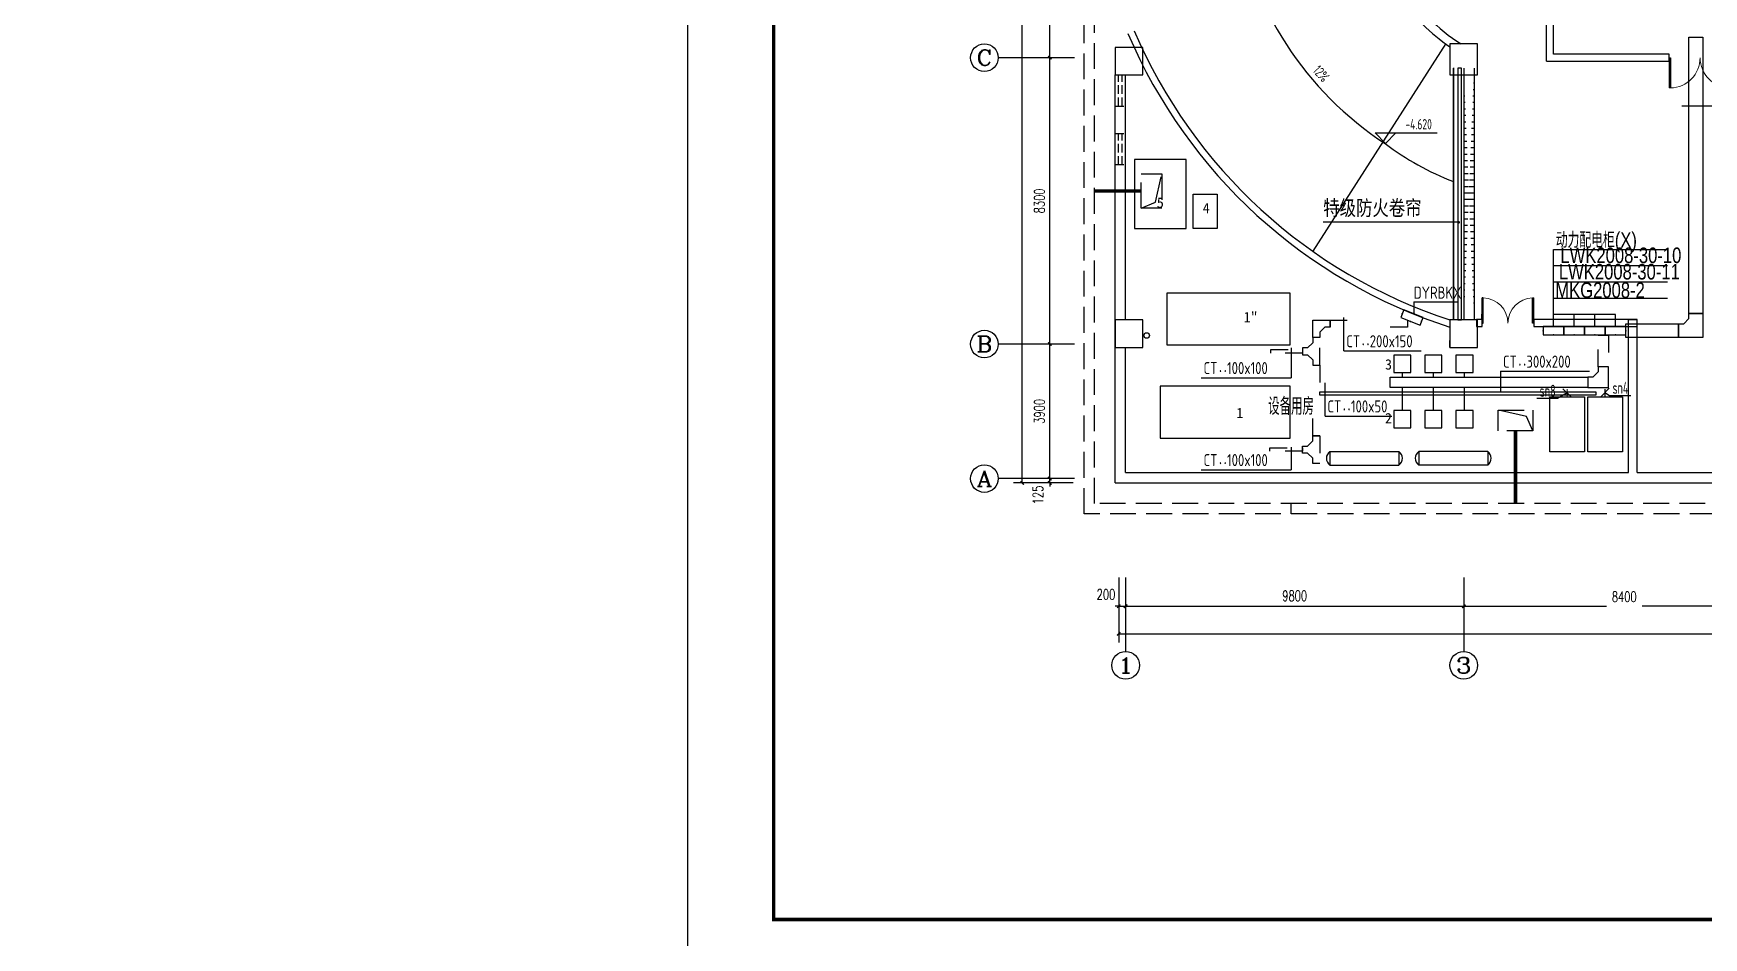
# Model space of a CAD drawing. Extents: x 2166032 to 5302137, y 581493 to 2416206.
# Drawn here: x 2295075 to 2343482, y 1271595 to 1297804 of the extents above; entities that cross this region are included whole.
import ezdxf
from ezdxf.enums import TextEntityAlignment as Align

# ---------------------------------------------------------------- set-up
doc = ezdxf.new("R2010")
doc.units = 0
doc.header["$LTSCALE"] = 1000
doc.header["$MEASUREMENT"] = 0
doc.linetypes.add('DASH', pattern=[0.35, 0.25, -0.1])
doc.linetypes.add('dot', pattern=[3.5, 0.5, -3])
for name, color, linetype in [('3T_WOOD', 21, 'Continuous'), ('AXIS', 3, 'Continuous'), ('AXIS_TEXT', 7, 'Continuous'), ('CABLETRAY', 4, 'Continuous'), ('COLUMN', 2, 'Continuous'), ('DIM-动力', 3, 'Continuous'), ('DIM-照明', 3, 'Continuous'), ('DIM_ELEV', 3, 'Continuous'), ('DIM_LEAD', 3, 'Continuous'), ('DIM_SYMB', 3, 'Continuous'), ('DR', 7, 'Continuous'), ('EQUIP-箱柜', 3, 'Continuous'), ('PUB_TEXT', 7, 'Continuous'), ('PUB_TITLE', 137, 'Continuous'), ('STAIR', 8, 'Continuous'), ('WALL', 8, 'Continuous'), ('WINDOW', 8, 'Continuous'), ('WIRE-照明', 1, 'Continuous'), ('地沟', 8, 'Continuous'), ('屋面', 151, 'Continuous'), ('消防', 7, 'Continuous'), ('空调节能系统', 7, 'Continuous')]:
    doc.layers.add(name, color=color, linetype=linetype)
doc.styles.add('_TCH_AXIS', font='complex_.ttf')
doc.styles.add('_TCH_DIM', font='tssdeng.shx', dxfattribs={"bigfont": 'tssdchn.shx'})
doc.styles.add('_TCH_LABEL', font='!tssdeng.shx', dxfattribs={"bigfont": '!tssdchn.shx'})
doc.styles.add('_TEL_DIM', font='@tssdeng.shx', dxfattribs={"width": 0.8, "height": 3.5, "bigfont": '!tssdchn.shx'})
doc.styles.add('_宋体', font='!tssdeng.shx', dxfattribs={"width": 0.8, "height": 3.5, "bigfont": '!tssdchn.shx'})
doc.styles.add('COMPLEX', font='complex_.ttf')
doc.styles.add('CS2', font='simsun.ttc')
doc.styles.add('DIM_FONT', font='simplex_.ttf', dxfattribs={"width": 0.7})
doc.styles.add('TSSD_REIN', font='tssdeng.shx', dxfattribs={"width": 0.7, "bigfont": 'tssdchn.shx'})
doc.dimstyles.new('DIMN', dxfattribs={"dimtxt": 300, "dimasz": 100, "dimexe": 250, "dimexo": 300, "dimgap": 150, "dimtad": 1, "dimdec": 0, "dimzin": 0, "dimdsep": 46, "dimtxsty": 'DIM_FONT', "dimblk": 'ARCHTICK', "dimcen": 0.09, "dimclrt": 7, "dimazin": 2, "dimtfac": 1, "dimtdec": 0, "dimtix": 1, "dimtmove": 2, "dimatfit": 3, "dimldrblk": 'ARCHTICK', "dimfxl": 1, "dimtolj": 1, "dimtzin": 0, "dimarcsym": 0})

# ---------------------------------------------------------------- blocks, each defined once
blk = doc.blocks.new('$equip$00001413')
for p, q in [((0.75, 0.6), (-0.75, 0.6)), ((-0.75, 0.6), (-0.75, 0)), ((-0.75, 0), (0.75, 0)), ((0.75, 0), (0.75, 0.6))]:
    blk.add_line(p, q)
for p in [(-0.75, 0.3), (0, 0.6), (0, 0), (0.75, 0.3)]:
    blk.add_point(p)
at = {"style": '_TCH_LABEL', "flags": 9}
blk.add_attdef('A', (0, 0), '', height=0.00002, dxfattribs=at)
blk = doc.blocks.new('_ArchTick')
at = {"color": 0, "linetype": 'ByBlock', "const_width": 0.4}
blk.add_lwpolyline([(-0.5, -0.5), (0.5, 0.5)], dxfattribs=at)
blk = doc.blocks.new('*D2340')
at = {"layer": 'AXIS', "color": 0, "lineweight": -2}
for p, q in [((2326531, 1282032), (2326531, 1280949)), ((2326731, 1282032), (2326731, 1280949)), ((2326531, 1281199), (2326431, 1281199)), ((2326531, 1281199), (2326731, 1281199)), ((2326731, 1281199), (2326831, 1281199))]:
    blk.add_line(p, q, dxfattribs=at)
at = {"layer": 'Defpoints', "color": 0}
for p in [(2326531, 1282332), (2326731, 1282332), (2326731, 1281199)]:
    blk.add_point(p, dxfattribs=at)
at = {"layer": 'AXIS', "color": 0, "lineweight": -2, "xscale": 100, "yscale": 100, "zscale": 100}
blk.add_blockref('_ArchTick', (2326531, 1281199), dxfattribs=at)
at = {"layer": 'AXIS', "color": 0, "lineweight": -2, "xscale": 100, "yscale": 100, "zscale": 100, "rotation": 180}
blk.add_blockref('_ArchTick', (2326731, 1281199), dxfattribs=at)
at = {"layer": 'AXIS', "color": 7, "insert": (2326161, 1281544), "char_height": 300, "attachment_point": 5, "style": 'DIM_FONT'}
blk.add_mtext('\\A1;200', dxfattribs=at)
blk = doc.blocks.new('*D2341')
at = {"layer": 'AXIS', "color": 0, "lineweight": -2}
for p, q in [((2326731, 1282032), (2326731, 1280949)), ((2336531, 1282032), (2336531, 1280949)), ((2326731, 1281199), (2336531, 1281199))]:
    blk.add_line(p, q, dxfattribs=at)
at = {"layer": 'Defpoints', "color": 0}
for p in [(2326731, 1282332), (2336531, 1282332), (2336531, 1281199)]:
    blk.add_point(p, dxfattribs=at)
at = {"layer": 'AXIS', "color": 0, "lineweight": -2, "xscale": 100, "yscale": 100, "zscale": 100, "rotation": 180}
blk.add_blockref('_ArchTick', (2326731, 1281199), dxfattribs=at)
at = {"layer": 'AXIS', "color": 0, "lineweight": -2, "xscale": 100, "yscale": 100, "zscale": 100}
blk.add_blockref('_ArchTick', (2336531, 1281199), dxfattribs=at)
at = {"layer": 'AXIS', "color": 7, "insert": (2331631, 1281501), "char_height": 300, "attachment_point": 5, "style": 'DIM_FONT'}
blk.add_mtext('\\A1;9800', dxfattribs=at)
blk = doc.blocks.new('*D2342')
at = {"layer": 'AXIS', "color": 0, "lineweight": -2}
for p, q in [((2336531, 1282032), (2336531, 1280949)), ((2344931, 1282032), (2344931, 1280949)), ((2336531, 1281199), (2340664, 1281199)), ((2344931, 1281199), (2341697, 1281199))]:
    blk.add_line(p, q, dxfattribs=at)
at = {"layer": 'Defpoints', "color": 0}
for p in [(2336531, 1282332), (2344931, 1282332), (2344931, 1281199)]:
    blk.add_point(p, dxfattribs=at)
at = {"layer": 'AXIS', "color": 0, "lineweight": -2, "xscale": 100, "yscale": 100, "zscale": 100, "rotation": 180}
blk.add_blockref('_ArchTick', (2336531, 1281199), dxfattribs=at)
at = {"layer": 'AXIS', "color": 0, "lineweight": -2, "xscale": 100, "yscale": 100, "zscale": 100}
blk.add_blockref('_ArchTick', (2344931, 1281199), dxfattribs=at)
at = {"layer": 'AXIS', "color": 7, "insert": (2341181, 1281474), "char_height": 300, "attachment_point": 5, "style": 'DIM_FONT'}
blk.add_mtext('\\A1;8400', dxfattribs=at)
blk = doc.blocks.new('*D2353')
at = {"layer": 'AXIS', "color": 0, "lineweight": -2}
for p, q in [((2326531, 1281732), (2326531, 1280149)), ((2404361, 1281732), (2404361, 1280149)), ((2326531, 1280399), (2404361, 1280399))]:
    blk.add_line(p, q, dxfattribs=at)
at = {"layer": 'Defpoints', "color": 0}
for p in [(2326531, 1282032), (2404361, 1282032), (2404361, 1280399)]:
    blk.add_point(p, dxfattribs=at)
at = {"layer": 'AXIS', "color": 0, "lineweight": -2, "xscale": 100, "yscale": 100, "zscale": 100, "rotation": 180}
blk.add_blockref('_ArchTick', (2326531, 1280399), dxfattribs=at)
at = {"layer": 'AXIS', "color": 0, "lineweight": -2, "xscale": 100, "yscale": 100, "zscale": 100}
blk.add_blockref('_ArchTick', (2404361, 1280399), dxfattribs=at)
at = {"layer": 'AXIS', "color": 7, "insert": (2365446, 1280701), "char_height": 300, "attachment_point": 5, "style": 'DIM_FONT'}
blk.add_mtext('\\A1;77830', dxfattribs=at)
blk = doc.blocks.new('*D2361')
at = {"layer": 'AXIS', "color": 0, "lineweight": -2}
for p, q in [((2325096, 1284899), (2324283, 1284899)), ((2325096, 1284774), (2324283, 1284774)), ((2324533, 1284899), (2324533, 1284999)), ((2324533, 1284774), (2324533, 1284899)), ((2324533, 1284774), (2324533, 1284674))]:
    blk.add_line(p, q, dxfattribs=at)
at = {"layer": 'Defpoints', "color": 0}
for p in [(2324533, 1284899), (2325396, 1284899), (2325396, 1284774)]:
    blk.add_point(p, dxfattribs=at)
at = {"layer": 'AXIS', "color": 0, "lineweight": -2, "xscale": 100, "yscale": 100, "zscale": 100}
for p, rotation in [((2324533, 1284899), 270), ((2324533, 1284774), 90)]:
    blk.add_blockref('_ArchTick', p, dxfattribs=dict(at, rotation=rotation))
at = {"layer": 'AXIS', "color": 7, "insert": (2324188, 1284424), "char_height": 300, "attachment_point": 5, "rotation": 90, "style": 'DIM_FONT'}
blk.add_mtext('\\A1;125', dxfattribs=at)
blk = doc.blocks.new('*D2362')
at = {"layer": 'AXIS', "color": 0, "lineweight": -2}
for p, q in [((2325096, 1288799), (2324283, 1288799)), ((2324533, 1284899), (2324533, 1288799)), ((2325096, 1284899), (2324283, 1284899))]:
    blk.add_line(p, q, dxfattribs=at)
at = {"layer": 'Defpoints', "color": 0}
for p in [(2324533, 1288799), (2325396, 1288799), (2325396, 1284899)]:
    blk.add_point(p, dxfattribs=at)
at = {"layer": 'AXIS', "color": 0, "lineweight": -2, "xscale": 100, "yscale": 100, "zscale": 100}
for p, rotation in [((2324533, 1288799), 90), ((2324533, 1284899), 270)]:
    blk.add_blockref('_ArchTick', p, dxfattribs=dict(at, rotation=rotation))
at = {"layer": 'AXIS', "color": 7, "insert": (2324232, 1286849), "char_height": 300, "attachment_point": 5, "rotation": 90, "style": 'DIM_FONT'}
blk.add_mtext('\\A1;3900', dxfattribs=at)
blk = doc.blocks.new('*D2363')
at = {"layer": 'AXIS', "color": 0, "lineweight": -2}
for p, q in [((2325096, 1297099), (2324283, 1297099)), ((2324533, 1288799), (2324533, 1297099)), ((2325096, 1288799), (2324283, 1288799))]:
    blk.add_line(p, q, dxfattribs=at)
at = {"layer": 'Defpoints', "color": 0}
for p in [(2324533, 1297099), (2325396, 1297099), (2325396, 1288799)]:
    blk.add_point(p, dxfattribs=at)
at = {"layer": 'AXIS', "color": 0, "lineweight": -2, "xscale": 100, "yscale": 100, "zscale": 100}
for p, rotation in [((2324533, 1297099), 90), ((2324533, 1288799), 270)]:
    blk.add_blockref('_ArchTick', p, dxfattribs=dict(at, rotation=rotation))
at = {"layer": 'AXIS', "color": 7, "insert": (2324232, 1292949), "char_height": 300, "attachment_point": 5, "rotation": 90, "style": 'DIM_FONT'}
blk.add_mtext('\\A1;8300', dxfattribs=at)
blk = doc.blocks.new('*D2364')
at = {"layer": 'AXIS', "color": 0, "lineweight": -2}
for p, q in [((2325096, 1303699), (2324283, 1303699)), ((2324533, 1297099), (2324533, 1303699)), ((2325096, 1297099), (2324283, 1297099))]:
    blk.add_line(p, q, dxfattribs=at)
at = {"layer": 'Defpoints', "color": 0}
for p in [(2324533, 1303699), (2325396, 1303699), (2325396, 1297099)]:
    blk.add_point(p, dxfattribs=at)
at = {"layer": 'AXIS', "color": 0, "lineweight": -2, "xscale": 100, "yscale": 100, "zscale": 100}
for p, rotation in [((2324533, 1303699), 90), ((2324533, 1297099), 270)]:
    blk.add_blockref('_ArchTick', p, dxfattribs=dict(at, rotation=rotation))
at = {"layer": 'AXIS', "color": 7, "insert": (2324232, 1300399), "char_height": 300, "attachment_point": 5, "rotation": 90, "style": 'DIM_FONT'}
blk.add_mtext('\\A1;6600', dxfattribs=at)
blk = doc.blocks.new('*D2371')
at = {"layer": 'AXIS', "color": 0, "lineweight": -2}
for p, q in [((2325213, 1324399), (2323483, 1324399)), ((2323733, 1284774), (2323733, 1324399)), ((2325213, 1284774), (2323483, 1284774))]:
    blk.add_line(p, q, dxfattribs=at)
at = {"layer": 'Defpoints', "color": 0}
for p in [(2323733, 1324399), (2325513, 1324399), (2325513, 1284774)]:
    blk.add_point(p, dxfattribs=at)
at = {"layer": 'AXIS', "color": 0, "lineweight": -2, "xscale": 100, "yscale": 100, "zscale": 100}
for p, rotation in [((2323733, 1324399), 90), ((2323733, 1284774), 270)]:
    blk.add_blockref('_ArchTick', p, dxfattribs=dict(at, rotation=rotation))
at = {"layer": 'AXIS', "color": 7, "insert": (2323432, 1304587), "char_height": 300, "attachment_point": 5, "rotation": 90, "style": 'DIM_FONT'}
blk.add_mtext('\\A1;39625', dxfattribs=at)
blk = doc.blocks.new('_AXISO')
blk.add_circle((0, 0), 0.5)
at = {"layer": 'AXIS_TEXT', "style": 'COMPLEX', "width": 1.171875}
blk.add_attdef('A', text='', height=0.56, dxfattribs=at).set_placement((-0.25, -0.28), (0.25, -0.28), align=Align.FIT)
blk = doc.blocks.new('$DorLib2D$00000002')
for p, q in [((-0.5, 0), (-0.5, 0.4875)), ((-0.475, 0.4875), (-0.5, 0.4875)), ((-0.475, 0), (-0.475, 0.4875)), ((0.475, 0), (0.475, 0.4875)), ((0.475, 0.4875), (0.5, 0.4875)), ((0.5, 0), (0.5, 0.4875)), ((-0.5, 0), (-0.475, 0)), ((0.5, 0), (0.475, 0))]:
    blk.add_line(p, q)
at = {"lineweight": 13}
for centre, start, end in [((-0.4875, 0), 0, 88.53072), ((0.4875, 0), 91.46928, 180)]:
    blk.add_arc(centre, 0.4875, start, end, dxfattribs=at)

msp = doc.modelspace()

# ---------------------------------------------------------------- hatches: boundary and pattern name
at = {"layer": '消防'}
h = msp.add_hatch(dxfattribs=at)
h.set_pattern_fill('ACAD_ISO02W100', color=8, scale=500, style=0)
h.set_pattern_definition([(0, (1507913.23, 1226994.6), (0, 187.5), [450, -112.5])])
edge = h.paths.add_edge_path()
edge.add_line((2336830.7, 1296799.3), (2336830.7, 1289499.3))
edge.add_line((2336530.7, 1296799.3), (2336530.7, 1289499.3))

# ---------------------------------------------------------------- linework, layer by layer
for p, q in [((2336230.7, 1296810.2), (2336230.7, 1289510.2)), ((2339130.2, 1289658), (2339130.2, 1291543.3)), ((2339130.2, 1291543.3), (2342446.6, 1291543.3)), ((2339130.2, 1291073), (2342434.7, 1291073)), ((2339130.2, 1290602.7), (2342434.7, 1290602.7)), ((2339130.2, 1290132.4), (2342434.7, 1290132.4)), ((2335085, 1290022.3), (2335084.9, 1289674.5)), ((2337058.1, 1289499.3), (2337058.1, 1289669.1)), ((2339130.2, 1289662.1), (2340930, 1289662.1)), ((2332653.4, 1285689.6), (2334647.5, 1285689.6)), ((2332653.4, 1285689.6), (2332653.4, 1285289.6)), ((2332653.4, 1285689.6), (2332653.4, 1285289.6)), ((2332653.4, 1285289.6), (2334647.5, 1285289.6)), ((2334647.5, 1285689.6), (2334647.5, 1285289.6)), ((2334647.5, 1285689.6), (2334647.5, 1285289.6)), ((2335229.7, 1285689.6), (2335229.7, 1285289.6)), ((2337223.8, 1285689.6), (2335229.7, 1285689.6)), ((2335229.7, 1285689.6), (2335229.7, 1285289.6)), ((2337223.8, 1285289.6), (2335229.7, 1285289.6)), ((2337223.8, 1285689.6), (2337223.8, 1285289.6))]:
    msp.add_line(p, q)
at = {"color": 0, "linetype": 'dot', "ltscale": 20}
for p, q in [((2335085, 1290022.3), (2336369, 1290022.3)), ((2339130.2, 1289307.2), (2339130.2, 1289662.1)), ((2339730.1, 1289307.2), (2339730.1, 1289662.1)), ((2340330.1, 1289307.2), (2340330.1, 1289662.1)), ((2340930, 1289307.2), (2340930, 1289658)), ((2333059.6, 1288601.3), (2333059.6, 1289567.1)), ((2331529.9, 1288690.3), (2331529.9, 1287824.2)), ((2332513.1, 1286712.9), (2332513.1, 1287678.7)), ((2337600.2, 1288010.5), (2337600.2, 1287390.3)), ((2331529.9, 1285809.5), (2331529.9, 1285157))]:
    msp.add_line(p, q, dxfattribs=at)
msp.add_circle((2604640.5, 1020101.3), 438608.5)
for centre, start, end in [((2332795.6, 1285489.6), 125.40583, 234.59415), ((2334505.3, 1285489.6), 305.40584, 54.59416), ((2335371.8, 1285489.6), 125.40584, 234.59416), ((2337081.7, 1285489.6), 305.40584, 54.59416)]:
    msp.add_arc(centre, 245.4, start, end)
at = {"layer": '3T_WOOD'}
msp.add_lwpolyline([(2336230.7, 1289499.3), (2336230.7, 1296799.3)], dxfattribs=at)
at = {"layer": 'AXIS'}
for p, q in [((2325244.1, 1297099.3), (2323037.1, 1297099.3)), ((2325244.1, 1288799.3), (2323037.1, 1288799.3)), ((2325244.1, 1284899.3), (2323037.1, 1284899.3)), ((2326730.7, 1282031.7), (2326730.7, 1279886.9)), ((2336530.7, 1282031.7), (2336530.7, 1279886.9))]:
    msp.add_line(p, q, dxfattribs=at)
at = {"layer": 'CABLETRAY'}
for p, q in [((2343058.7, 1297692.6), (2343458.7, 1297692.6)), ((2343058.7, 1289687.2), (2343058.7, 1297692.6)), ((2343458.7, 1297692.6), (2343458.7, 1289687.2)), ((2343458.7, 1289687.2), (2343058.7, 1289687.2)), ((2343058.7, 1289537.2), (2343058.7, 1289687.2)), ((2343058.7, 1289687.2), (2343458.7, 1289687.2)), ((2343458.7, 1289687.2), (2343458.7, 1288987.2)), ((2341230, 1288987.2), (2341230, 1289387.2)), ((2341230, 1289387.2), (2342758.7, 1289387.2)), ((2342758.7, 1289387.2), (2342758.7, 1288987.2)), ((2342758.7, 1288987.2), (2342758.7, 1289387.2)), ((2342758.7, 1289387.2), (2342908.7, 1289387.2)), ((2342908.7, 1289387.2), (2343058.7, 1289537.2)), ((2342758.7, 1288987.2), (2341230, 1288987.2)), ((2343458.7, 1288987.2), (2342758.7, 1288987.2)), ((2340725.4, 1288142.4), (2340425.4, 1288142.4)), ((2340425.4, 1288142.4), (2340425.4, 1287992.4)), ((2340725.4, 1287542.4), (2340725.4, 1288142.4)), ((2334401.1, 1287542.4), (2334401.1, 1287842.4)), ((2334401.1, 1287842.4), (2340125.4, 1287842.4)), ((2340125.4, 1287842.4), (2340125.4, 1287542.4)), ((2340275.4, 1287842.4), (2340125.4, 1287842.4)), ((2340125.4, 1287842.4), (2340125.4, 1287542.4)), ((2340425.4, 1287992.4), (2340275.4, 1287842.4)), ((2332356.1, 1287316), (2332356.1, 1287416)), ((2332356.1, 1287416), (2340359.2, 1287416)), ((2340359.2, 1287316), (2332356.1, 1287316)), ((2340125.4, 1287542.4), (2334401.1, 1287542.4)), ((2340125.4, 1287542.4), (2340725.4, 1287542.4)), ((2340359.2, 1287416), (2340359.2, 1287316))]:
    msp.add_line(p, q, dxfattribs=at)
at = {"layer": 'CABLETRAY', "linetype": 'dot'}
for p, q in [((2332156.1, 1288989.5), (2332156.1, 1289489.5)), ((2332156.1, 1289489.5), (2332656.1, 1289489.5)), ((2332506.1, 1289289.5), (2332356.1, 1289139.5)), ((2332356.1, 1289139.5), (2332356.1, 1288989.5)), ((2332656.1, 1289289.5), (2332506.1, 1289289.5)), ((2332656.1, 1289289.5), (2332656.1, 1289489.5)), ((2332656.1, 1289489.5), (2334896.7, 1289489.5)), ((2332656.1, 1289489.5), (2332656.1, 1289289.5)), ((2334896.7, 1289289.5), (2332656.1, 1289289.5)), ((2334896.7, 1289489.5), (2334896.7, 1289289.5)), ((2330938.4, 1288539.5), (2330938.4, 1288639.5)), ((2330938.4, 1288639.5), (2331856.1, 1288639.5)), ((2332006.1, 1288689.5), (2331856.1, 1288689.5)), ((2331856.1, 1288689.5), (2331856.1, 1288489.5)), ((2331856.1, 1288639.5), (2331856.1, 1288539.5)), ((2332156.1, 1288839.5), (2332006.1, 1288689.5)), ((2332356.1, 1288989.5), (2332156.1, 1288989.5)), ((2332356.1, 1288989.5), (2332156.1, 1288989.5)), ((2332156.1, 1288989.5), (2332156.1, 1288839.5)), ((2332356.1, 1288189.5), (2332356.1, 1288989.5)), ((2340422.9, 1288142.4), (2340422.9, 1289054.6)), ((2340422.9, 1289054.6), (2340722.9, 1289054.6)), ((2340722.9, 1289054.6), (2340722.9, 1288142.4)), ((2331856.1, 1288539.5), (2330938.4, 1288539.5)), ((2331856.1, 1288489.5), (2332006.1, 1288489.5)), ((2332006.1, 1288489.5), (2332156.1, 1288339.5)), ((2332156.1, 1288339.5), (2332156.1, 1288189.5)), ((2332156.1, 1286140.2), (2332156.1, 1288189.5)), ((2332156.1, 1288189.5), (2332356.1, 1288189.5)), ((2332156.1, 1288189.5), (2332356.1, 1288189.5)), ((2332356.1, 1288189.5), (2332356.1, 1286140.2)), ((2340722.9, 1288142.4), (2340422.9, 1288142.4)), ((2330913, 1285690.2), (2330913, 1285790.2)), ((2330913, 1285790.2), (2331856.1, 1285790.2)), ((2331856.1, 1285640.2), (2331856.1, 1285840.2)), ((2331856.1, 1285840.2), (2332006.1, 1285840.2)), ((2331856.1, 1285790.2), (2331856.1, 1285690.2)), ((2332006.1, 1285840.2), (2332156.1, 1285990.2)), ((2332356.1, 1286140.2), (2332156.1, 1286140.2)), ((2332156.1, 1285990.2), (2332156.1, 1286140.2)), ((2332156.1, 1286140.2), (2332356.1, 1286140.2)), ((2332356.1, 1286140.2), (2332356.1, 1285340.2)), ((2331856.1, 1285690.2), (2330913, 1285690.2)), ((2332006.1, 1285640.2), (2331856.1, 1285640.2)), ((2332156.1, 1285490.2), (2332006.1, 1285640.2)), ((2332156.1, 1285340.2), (2332156.1, 1285490.2)), ((2332356.1, 1285340.2), (2332156.1, 1285340.2))]:
    msp.add_line(p, q, dxfattribs=at)
at = {"layer": 'COLUMN'}
for p, q in [((2327230.7, 1297399.3), (2326430.7, 1297399.3)), ((2326430.7, 1297399.3), (2326430.7, 1296599.3)), ((2327230.7, 1296599.3), (2327230.7, 1297399.3)), ((2336930.7, 1297499.3), (2336130.7, 1297499.3)), ((2336130.7, 1297499.3), (2336130.7, 1296599.3)), ((2336930.7, 1296599.3), (2336930.7, 1297499.3)), ((2326430.7, 1296599.3), (2327230.7, 1296599.3)), ((2336130.7, 1296599.3), (2336930.7, 1296599.3)), ((2327230.4, 1289499.5), (2326430.4, 1289499.5)), ((2326430.4, 1289499.5), (2326430.4, 1288699.5)), ((2327230.4, 1288699.5), (2327230.4, 1289499.5)), ((2336929.1, 1289499.3), (2336129.1, 1289499.3)), ((2336129.1, 1289499.3), (2336129.1, 1288699.3)), ((2336929.1, 1288699.3), (2336929.1, 1289499.3)), ((2326430.4, 1288699.5), (2327230.4, 1288699.5)), ((2336129.1, 1288699.3), (2336929.1, 1288699.3))]:
    msp.add_line(p, q, dxfattribs=at)
at = {"layer": 'DIM-照明'}
for p, q in [((2339651.8, 1287257.9), (2339404.3, 1287505.4)), ((2340747.2, 1287515.9), (2340499.7, 1287268.4))]:
    msp.add_line(p, q, dxfattribs=at)
for points in [[(2339251.2, 1287218.1), (2338645.4, 1287218.1)], [(2339528.1, 1287381.7), (2339251.2, 1287218.1)], [(2340623.4, 1287392.1), (2340756.1, 1287306.7)], [(2340756.1, 1287306.7), (2341370.5, 1287306.7)]]:
    msp.add_lwpolyline(points, dxfattribs=at)
at = {"layer": 'DIM_ELEV'}
for p, q in [((2334259.2, 1294617.3), (2333959.2, 1294917.3)), ((2333959.2, 1294917.3), (2335759.2, 1294917.3)), ((2334259.2, 1294617.3), (2334559.2, 1294917.3))]:
    msp.add_line(p, q, dxfattribs=at)
at = {"layer": 'DIM_LEAD'}
for p, q in [((2335071.6, 1292328), (2332457.9, 1292328)), ((2336382.5, 1292328), (2335071.6, 1292328))]:
    msp.add_line(p, q, dxfattribs=at)
at = {"layer": 'DIM_LEAD', "const_width": 40}
msp.add_lwpolyline([(2336402.5, 1292328, 1), (2336362.5, 1292328, 1)], format="xyb", close=True, dxfattribs=at)
at = {"layer": 'DIM_SYMB'}
for points, format in [([(2329929.1, 1301268.7, 0.2108394), (2334252.9, 1294608, 0.2139588)], "xyb"), ([(2331474.7, 1297175.3, 0, 0, 0), (2332522.4, 1296022.6, 80, 0, 0), (2332724.1, 1295800.6, 0, 0, 0)], "xyseb"), ([(2334252.9, 1294608, 0.0689761), (2336230.7, 1293510.2)], "xyb")]:
    msp.add_lwpolyline(points, format=format, dxfattribs=at)
for points in [[(2326984.4, 1292144.5), (2328484.4, 1292144.5), (2328484.4, 1294144.5), (2326984.4, 1294144.5)], [(2328684, 1293146.6), (2329383.9, 1293146.6), (2329383.9, 1292146.2), (2328684, 1292146.2)], [(2331499, 1290274.9), (2327929, 1290274.9), (2327929, 1288774.9), (2331499, 1288774.9)], [(2334499.5, 1287974.1), (2334999.5, 1287974.1), (2334999.5, 1288474.1), (2334499.5, 1288474.1)], [(2335399.5, 1287974.1), (2335899.5, 1287974.1), (2335899.5, 1288474.1), (2335399.5, 1288474.1)], [(2336299.5, 1287974.1), (2336799.5, 1287974.1), (2336799.5, 1288474.1), (2336299.5, 1288474.1)], [(2331499, 1287574.6), (2327729, 1287574.6), (2327729, 1286074.6), (2331499, 1286074.6)], [(2339028.1, 1285674.3), (2339028.1, 1287274.3), (2340028.1, 1287274.3), (2340028.1, 1285674.3)], [(2340128.3, 1285674.3), (2340128.3, 1287274.3), (2341128.3, 1287274.3), (2341128.3, 1285674.3)], [(2334499.5, 1286374.1), (2334999.5, 1286374.1), (2334999.5, 1286874.1), (2334499.5, 1286874.1)], [(2335399.5, 1286374.1), (2335899.5, 1286374.1), (2335899.5, 1286874.1), (2335399.5, 1286874.1)], [(2336299.5, 1286374.1), (2336799.5, 1286374.1), (2336799.5, 1286874.1), (2336299.5, 1286874.1)]]:
    msp.add_lwpolyline(points, close=True, dxfattribs=at)
at = {"layer": 'DR', "color": 0}
for p, q in [((2342848, 1295700.8), (2345763.2, 1295700.8)), ((2333059.6, 1288601.3), (2335300.4, 1288601.3)), ((2328922.9, 1287824.2), (2331529.9, 1287824.2)), ((2337600.2, 1288010.5), (2340176.8, 1288010.5)), ((2332513.1, 1286712.9), (2334448.8, 1286712.9)), ((2328922.9, 1285157), (2331529.9, 1285157))]:
    msp.add_line(p, q, dxfattribs=at)
at = {"layer": 'PUB_TITLE'}
msp.add_lwpolyline([(2314031.7, 1271119.6), (2419131.7, 1271119.6), (2419131.7, 1330519.6), (2314031.7, 1330519.6)], close=True, dxfattribs=at)
at = {"layer": 'PUB_TITLE', "const_width": 100}
msp.add_lwpolyline([(2316531.7, 1272119.6), (2418131.7, 1272119.6), (2418131.7, 1329519.6), (2316531.7, 1329519.6)], close=True, dxfattribs=at)
at = {"layer": 'STAIR'}
msp.add_lwpolyline([(2336465.1, 1296799.3), (2336356.3, 1296799.3), (2336356.3, 1289499.3), (2336465.1, 1289499.3)], close=True, dxfattribs=at)
at = {"layer": 'WALL'}
for p, q in [((2338930.7, 1296999.3), (2338930.7, 1301399.3)), ((2339130.7, 1297199.3), (2339130.7, 1301499.3)), ((2338930.7, 1296999.3), (2342480.7, 1296999.3)), ((2342480.7, 1297199.3), (2339130.7, 1297199.3)), ((2342480.7, 1296999.3), (2342480.7, 1297199.3)), ((2326428.8, 1289099.5), (2326428.8, 1296599.3)), ((2326428.8, 1296599.3), (2326430.7, 1296599.3)), ((2326728.8, 1289499.5), (2326728.8, 1296599.3)), ((2326428.8, 1284774.3), (2326428.8, 1289099.5)), ((2337059.7, 1289507.2), (2336902.6, 1289507.2)), ((2336902.6, 1289507.2), (2336902.6, 1289307.2)), ((2336902.6, 1289307.2), (2337059.7, 1289307.2)), ((2337059.7, 1289307.2), (2337059.7, 1289507.2)), ((2341557.3, 1289507.2), (2338559.7, 1289507.2)), ((2338559.7, 1289507.2), (2338559.7, 1289307.2)), ((2338559.7, 1289307.2), (2341557.3, 1289307.2)), ((2341307.3, 1285074.3), (2341307.3, 1289507.2)), ((2341307.3, 1289507.2), (2341557.3, 1289507.2)), ((2341557.3, 1285074.3), (2341557.3, 1289507.2)), ((2341557.3, 1289307.2), (2341557.3, 1289507.2)), ((2326728.8, 1285074.3), (2326728.8, 1288699.5)), ((2326428.8, 1284774.3), (2341432.3, 1284774.3)), ((2326728.8, 1285074.3), (2341307.3, 1285074.3)), ((2341432.3, 1284774.3), (2361725, 1284774.3)), ((2341557.3, 1285074.3), (2361625, 1285074.3))]:
    msp.add_line(p, q, dxfattribs=at)
for points in [[(2326982.7, 1297877.9, 0.2164146), (2336129.1, 1289499.3, -6.2893628)], [(2326798.7, 1297799.5, 0.2175375), (2336129.1, 1289289.1, 0.2164146)]]:
    msp.add_lwpolyline(points, format="xyb", dxfattribs=at)
for radius, end in [(5938, 235.27803), (5688, 237.44337)]:
    msp.add_arc((2339512.9, 1302293.5), radius, 225.3809, end, dxfattribs=at)
at = {"layer": 'WINDOW', "linetype": 'DASH'}
for p, q in [((2326428.8, 1296599.3, 800), (2326728.8, 1296599.3, 800)), ((2326528.8, 1295699.3, 800), (2326528.8, 1296599.3, 800)), ((2326628.8, 1295699.3, 800), (2326628.8, 1296599.3, 800)), ((2326428.8, 1295699.3, 800), (2326728.8, 1295699.3, 800)), ((2326428.8, 1294899.2, 800), (2326728.8, 1294899.2, 800)), ((2326528.8, 1293999.2, 800), (2326528.8, 1294899.2, 800)), ((2326628.8, 1293999.2, 800), (2326628.8, 1294899.2, 800)), ((2326428.8, 1293999.2, 800), (2326728.8, 1293999.2, 800)), ((2327230.4, 1288699.5), (2327230.4, 1288899.5)), ((2336129.1, 1288699.3), (2336129.1, 1288899.3))]:
    msp.add_line(p, q, dxfattribs=at)
at = {"layer": 'WIRE-照明', "color": 1, "linetype": 'Continuous', "const_width": 35}
for points in [[(2334749.5, 1287974.1), (2334749.5, 1287842.4)], [(2335649.5, 1287974.1), (2335649.5, 1287842.4)], [(2336549.5, 1287974.1), (2336549.5, 1287842.4)], [(2334749.5, 1286874.1), (2334749.5, 1287542.4)], [(2335649.5, 1286874.1), (2335649.5, 1287542.4)], [(2336549.5, 1286874.1), (2336549.5, 1287542.4)], [(2339528.1, 1287274.3), (2339528.1, 1287492.8)], [(2340623.4, 1287274.3), (2340623.4, 1287492.8)]]:
    msp.add_lwpolyline(points, dxfattribs=at)
at = {"layer": '地沟', "linetype": 'DASH', "ltscale": 3}
for p, q in [((2325830.7, 1284174.3), (2325830.7, 1311599.3)), ((2327592.9, 1292911.5), (2327776.8, 1293733.6)), ((2327176.8, 1292733.6), (2327592.9, 1292911.5)), ((2338352.8, 1286703.7), (2337530.7, 1286887.6)), ((2338530.7, 1286287.6), (2338352.8, 1286703.7)), ((2387630.7, 1284174.3), (2325830.7, 1284174.3)), ((2331520.1, 1284174.3), (2331520.1, 1283874.3))]:
    msp.add_line(p, q, dxfattribs=at)
msp.add_lwpolyline([(2356430.7, 1283874.3), (2325530.7, 1283874.3), (2325530.7, 1311899.3)], dxfattribs=at)
for points in [[(2327176.8, 1292733.6), (2327176.8, 1293733.6), (2327776.8, 1293733.6), (2327776.8, 1292733.6)], [(2338530.7, 1286287.6), (2337530.7, 1286287.6), (2337530.7, 1286887.6), (2338530.7, 1286887.6)]]:
    msp.add_lwpolyline(points, close=True, dxfattribs=at)
at = {"layer": '地沟', "linetype": 'DASH', "const_width": 100}
for points in [[(2327176.8, 1293233.6), (2325830.7, 1293233.6)], [(2338030.7, 1286287.6), (2338030.7, 1284174.3)]]:
    msp.add_lwpolyline(points, dxfattribs=at)
at = {"layer": '屋面', "color": 6}
msp.add_circle((2327340.3, 1289048.4), 80, dxfattribs=at)
at = {"layer": '消防', "color": 8}
for p, q in [((2336530.7, 1296799.3), (2336530.7, 1289499.3)), ((2336830.7, 1296799.3), (2336830.7, 1289499.3))]:
    msp.add_line(p, q, dxfattribs=at)
msp.add_lwpolyline([(2336013.8, 1297513.5), (2332155.9, 1291487.7)], dxfattribs=at)

# ---------------------------------------------------------------- block references
at = {"layer": 'AXIS'}
ref = msp.add_blockref('_AXISO', (2322637.1, 1297099.3), dxfattribs=dict(at, xscale=800, yscale=800, zscale=800))
ref.add_attrib('A', 'C', dxfattribs={"layer": 'AXIS_TEXT', "height": 452.5, "style": '_TCH_AXIS'}).set_placement((2322410.8, 1296873), (2322863.4, 1296873), align=Align.FIT)
ref = msp.add_blockref('_AXISO', (2322637.1, 1288799.3), dxfattribs=dict(at, xscale=800, yscale=800, zscale=800))
ref.add_attrib('A', 'B', dxfattribs={"layer": 'AXIS_TEXT', "height": 452.5, "style": '_TCH_AXIS', "width": 0.95528}).set_placement((2322410.8, 1288573), (2322863.4, 1288573), align=Align.FIT)
ref = msp.add_blockref('_AXISO', (2322637.1, 1284899.3), dxfattribs=dict(at, xscale=800, yscale=800, zscale=800))
ref.add_attrib('A', 'A', dxfattribs={"layer": 'AXIS_TEXT', "height": 452.5, "style": '_TCH_AXIS'}).set_placement((2322410.8, 1284673), (2322863.4, 1284673), align=Align.FIT)
ref = msp.add_blockref('_AXISO', (2326730.7, 1279486.9), dxfattribs=dict(at, xscale=800, yscale=800, zscale=800))
ref.add_attrib('A', '1', dxfattribs={"layer": 'AXIS_TEXT', "height": 452.5, "style": '_TCH_AXIS', "width": 1.388087}).set_placement((2326504.4, 1279260.6), (2326956.9, 1279260.6), align=Align.FIT)
ref = msp.add_blockref('_AXISO', (2336530.7, 1279486.9), dxfattribs=dict(at, xscale=800, yscale=800, zscale=800))
ref.add_attrib('A', '3', dxfattribs={"layer": 'AXIS_TEXT', "height": 452.5, "style": '_TCH_AXIS', "width": 1.049113}).set_placement((2336304.4, 1279260.6), (2336756.9, 1279260.6), align=Align.FIT)
at = {"layer": 'EQUIP-箱柜', "color": 5, "linetype": 'dot', "ltscale": 20, "xscale": 399.9999999998688, "yscale": 400, "zscale": 400, "rotation": 338.8860962109798}
msp.add_blockref('$equip$00001413', (2334984.1, 1289456.2), dxfattribs=at)
at = {"layer": 'EQUIP-箱柜', "color": 0, "linetype": 'dot', "ltscale": 20, "xscale": 400, "yscale": 400, "zscale": 400}
for p in [(2339130.2, 1289067.2), (2339730.1, 1289067.2), (2340330.1, 1289067.2), (2340930, 1289067.2)]:
    msp.add_blockref('$equip$00001413', p, dxfattribs=at)
at = {"layer": 'WINDOW'}
for p, xscale, yscale, zscale in [((2343380.7, 1297099.3), 1800, -1800, 1800), ((2337809.7, 1289407.2), -1500, 1500, -1500)]:
    msp.add_blockref('$DorLib2D$00000002', p, dxfattribs=dict(at, xscale=xscale, yscale=yscale, zscale=zscale))

# ---------------------------------------------------------------- texts
at = {"layer": 'DIM-动力', "color": 0, "style": '_TEL_DIM', "width": 0.8}
for s, p in [('DYRBKX', (2335081, 1290113.8)), ('CT：200x150', (2333124.8, 1288705.3)), ('CT：100x100', (2328988.1, 1287928.2)), ('CT：300x200', (2337665.4, 1288114.5)), ('CT：100x50', (2332578.3, 1286816.9)), ('CT：100x100', (2328988.1, 1285261))]:
    msp.add_text(s, height=350, dxfattribs=at).set_placement(p)
at = {"layer": 'DIM-照明', "color": 7, "style": '_TEL_DIM', "width": 0.64}
for s, p in [('sn4', (2340843.6, 1287356.7)), ('sn8', (2338732.9, 1287268.1))]:
    msp.add_text(s, height=350, dxfattribs=at).set_placement(p)
at = {"layer": 'PUB_TEXT', "style": '_TCH_DIM', "width": 0.705882}
msp.add_text('12%', height=297.5, rotation=312.26692, dxfattribs=at).set_placement((2332132.2, 1296710))
at = {"layer": 'PUB_TEXT'}
for s, height, style, width, p in [('-4.620', 297.5, '_TCH_DIM', 0.705882, (2334840.8, 1295022.3)), ('设备用房', 500, 'TSSD_REIN', 0.7, (2330860.5, 1286745.1))]:
    msp.add_text(s, height=height, dxfattribs=dict(at, style=style, width=width)).set_placement(p)
for s, height, style, p in [('5', 300, 'CS2', (2327634.3, 1292748.9)), ('特级防火卷帘', 500, '_TCH_DIM', (2332457.9, 1292478)), ('4', 300, 'CS2', (2328964.4, 1292591.3)), ('1"', 300, 'CS2', (2330149.5, 1289431.2)), ('3', 300, 'CS2', (2334247, 1288058.9)), ('1', 300, 'CS2', (2329941, 1286652.8)), ('2', 300, 'CS2', (2334247, 1286501))]:
    msp.add_text(s, height=height, dxfattribs=dict(at, style=style)).set_placement(p)
at = {"layer": '空调节能系统', "color": 1, "linetype": 'ByBlock', "style": '_宋体', "width": 0.8}
for s, p in [('动力配电柜(X)', (2340374.1, 1291813.8)), ('LWK2008-30-10', (2341084.9, 1291372.2, 0)), ('LWK2008-30-11', (2341040.1, 1290896, 0)), ('MKG2008-2', (2340481.1, 1290361.8, 0))]:
    msp.add_text(s, height=450, dxfattribs=at).set_placement(p, align=Align.MIDDLE_CENTER)

# ---------------------------------------------------------------- dimensions: what is measured, and where the dimension line sits
at = {"layer": 'AXIS'}
for p1, p2, distance, picture, middle in [((2325512.7, 1284774.3), (2325512.7, 1324399.3), 1779.7, '*D2371', (2323431.6, 1304586.8)), ((2325395.9, 1297099.3), (2325395.9, 1303699.3), 862.9, '*D2364', (2324231.6, 1300399.3)), ((2325395.9, 1288799.3), (2325395.9, 1297099.3), 862.9, '*D2363', (2324231.6, 1292949.3)), ((2325395.9, 1284899.3), (2325395.9, 1288799.3), 862.9, '*D2362', (2324231.6, 1286849.3)), ((2326730.7, 1282331.7), (2336530.7, 1282331.7), -1132.4, '*D2341', (2331630.7, 1281500.7)), ((2326530.7, 1282031.7), (2404360.7, 1282031.7), -1632.4, '*D2353', (2365445.7, 1280700.7))]:
    dim = msp.add_aligned_dim(p1=p1, p2=p2, distance=distance, dimstyle='DIMN', dxfattribs=at)
    dim.commit()
    dim.dimension.update_dxf_attribs({"geometry": picture, "text_midpoint": middle})
for base, p1, p2, angle, picture, middle in [((2324533, 1284899.3), (2325395.9, 1284774.3), (2325395.9, 1284899.3), 90, '*D2361', (2324188, 1284424.3)), ((2326730.7, 1281199.3), (2326530.7, 1282331.7), (2326730.7, 1282331.7), 0, '*D2340', (2326160.7, 1281544.3)), ((2344930.7, 1281199.3), (2336530.7, 1282331.7), (2344930.7, 1282331.7), 0, '*D2342', (2341180.7, 1281474.3))]:
    dim = msp.add_linear_dim(base=base, p1=p1, p2=p2, angle=angle, dimstyle='DIMN', dxfattribs=at)
    dim.commit()
    dim.dimension.update_dxf_attribs({"geometry": picture, "text_midpoint": middle, "dimtype": 161})

doc.saveas('drawing.dxf')
